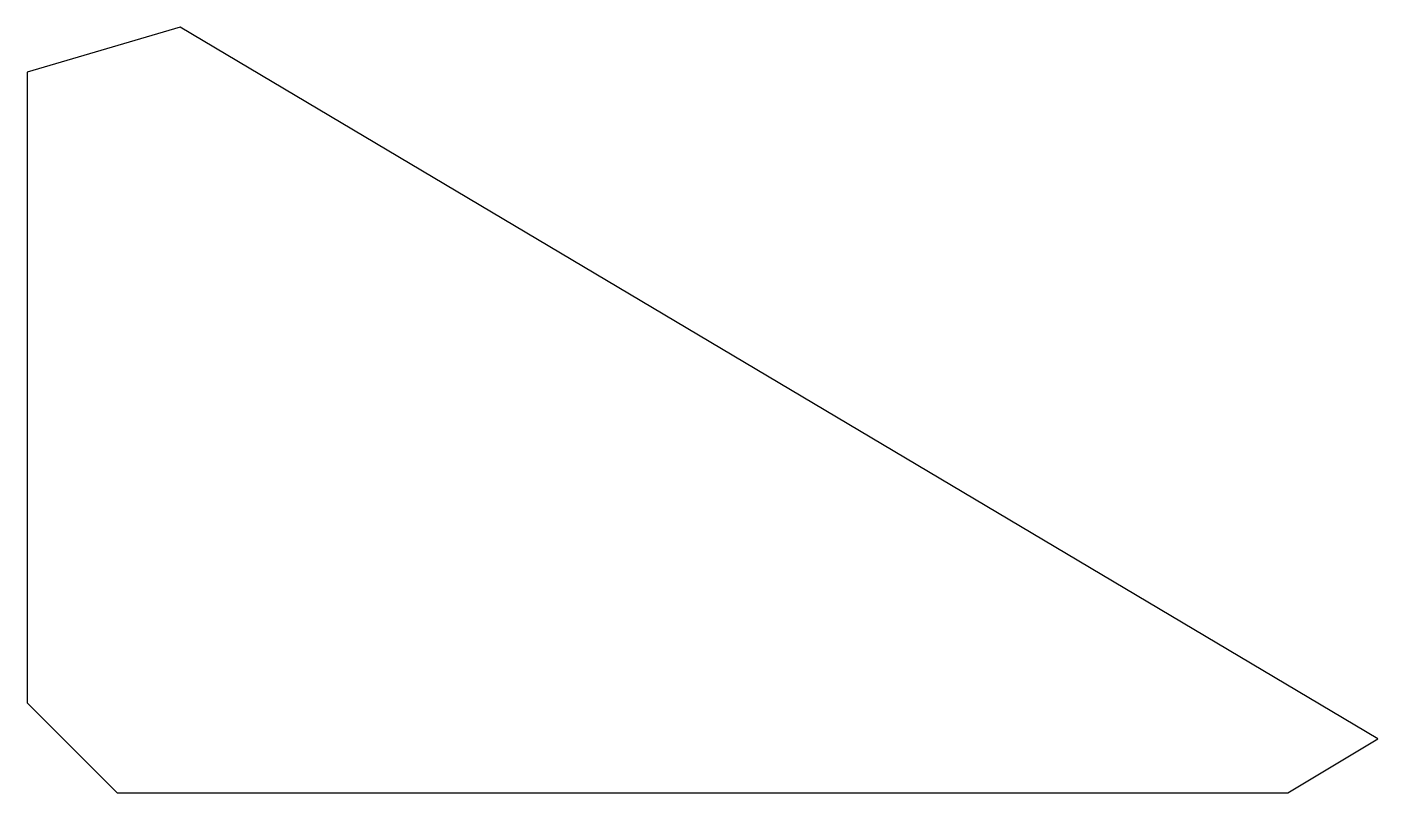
# Model space of a CAD drawing. Header units: centimetres. Extents: x 100 to 115, y 100 to 108.5.
import ezdxf

# ---------------------------------------------------------------- set-up
doc = ezdxf.new("R2010")
doc.units = ezdxf.units.CM

# ---------------------------------------------------------------- blocks, each defined once
blk = doc.blocks.new('DETAL')
blk.add_lwpolyline([(1, 0), (14, 0), (15, 0.6), (1.7, 8.5), (0, 8), (0, 1)], close=True)

msp = doc.modelspace()

# ---------------------------------------------------------------- block references
msp.add_blockref('DETAL', (100, 100))

doc.saveas('drawing.dxf')
